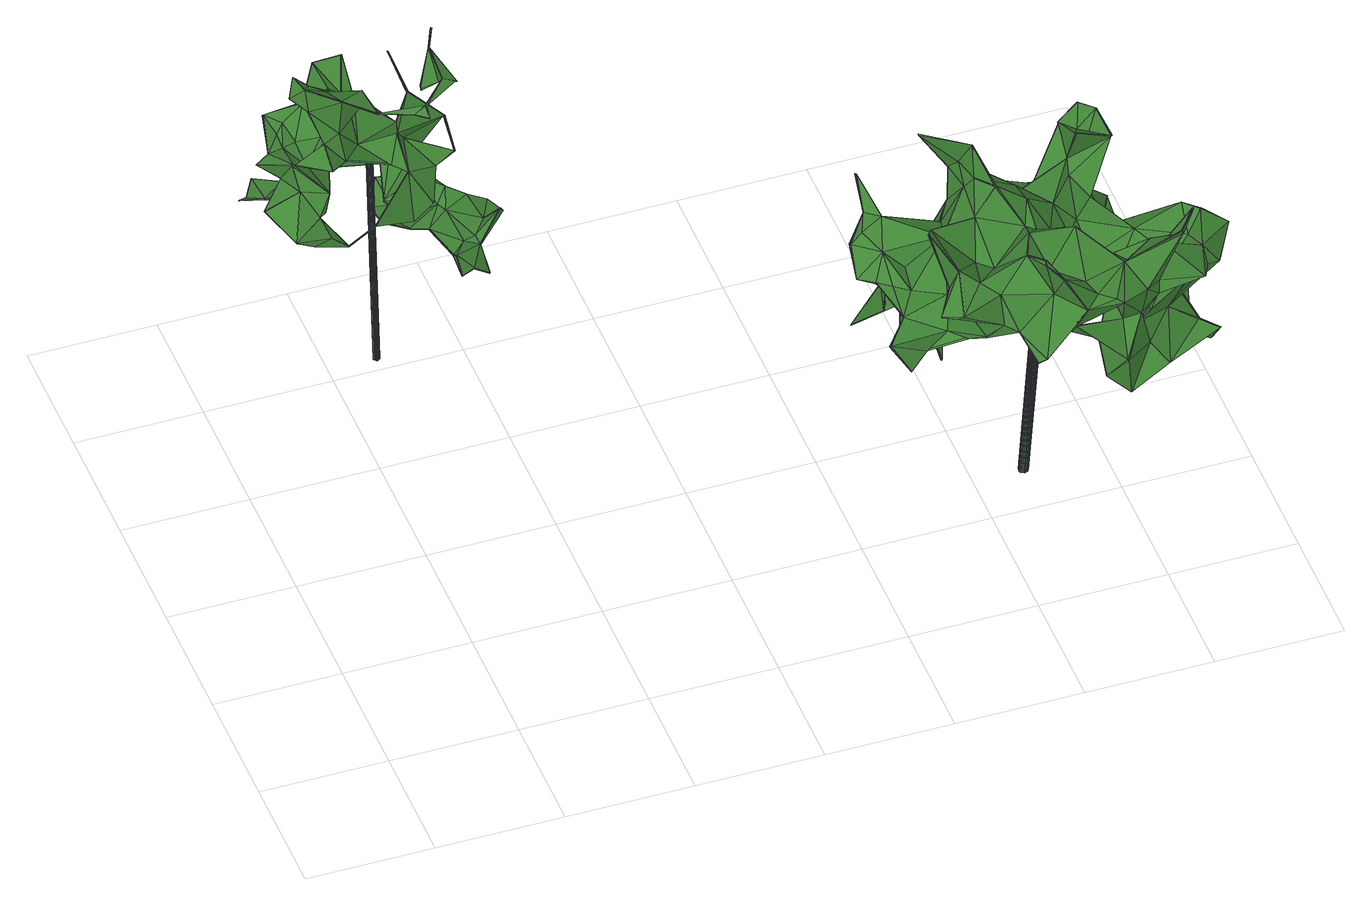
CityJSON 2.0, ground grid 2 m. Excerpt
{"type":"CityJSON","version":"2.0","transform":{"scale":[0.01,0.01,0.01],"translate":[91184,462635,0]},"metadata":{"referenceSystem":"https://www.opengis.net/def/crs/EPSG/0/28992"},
"CityObjects":{
"tree1":{"type":"SolitaryVegetationObject","attributes":{"gtid":93,"crown_width_m":3.26,"crown_median_z":4.21,"trunk_H_m":4.01,"trunk_DBH_m":0.0968,"trunk_radius_m":0.0484,"trunk_base_height_m":0.2,"original_gtid":"95"},"geometry":[{"type":"Solid","lod":"3","boundaries":[[[[0,1,2]],[[3,4,5]],[[6,7,8]],[[9,10,11]],[[12,13,14]],[[15,16,17]],[[18,19,20]],[[21,6,8]],[[22,6,21]],[[23,24,25]],[[26,27,28]],[[29,30,31]],[[32,33,15]],[[15,34,32]],[[28,35,26]],[[36,37,38]],[[39,40,7]],[[41,42,43]],[[44,45,46]],[[1,38,37]],[[47,48,49]],[[50,51,52]],[[53,0,54]],[[55,36,56]],[[57,58,59]],[[34,60,61]],[[62,63,64]],[[65,66,67]],[[68,69,70]],[[71,72,73]],[[74,68,56]],[[50,44,75]],[[76,77,78]],[[77,76,79]],[[80,81,82]],[[83,84,85]],[[86,87,88]],[[89,90,91]],[[92,93,94]],[[74,95,0]],[[1,0,95]],[[96,23,97]],[[85,23,96]],[[96,97,98]],[[56,70,69]],[[99,100,46]],[[37,36,13]],[[101,72,71]],[[102,103,104]],[[50,75,29]],[[72,68,73]],[[105,106,107]],[[107,108,105]],[[109,68,110]],[[1,95,38]],[[45,111,46]],[[92,99,46]],[[94,100,99]],[[94,99,92]],[[108,107,112]],[[16,113,17]],[[114,115,116]],[[112,107,106]],[[117,118,119]],[[13,12,37]],[[0,120,54]],[[121,58,122]],[[79,54,120]],[[123,22,21]],[[29,124,125]],[[32,126,33]],[[75,127,128]],[[78,77,129]],[[44,130,131]],[[18,20,10]],[[2,37,12]],[[2,1,37]],[[71,132,101]],[[133,132,71]],[[129,36,55]],[[134,135,136]],[[137,19,138]],[[139,42,49]],[[140,141,66]],[[23,142,97]],[[125,51,143]],[[74,0,133]],[[125,143,29]],[[24,23,144]],[[62,145,146]],[[147,145,62]],[[80,148,81]],[[149,109,110]],[[16,15,33]],[[150,151,152]],[[153,154,40]],[[74,133,71]],[[155,156,157]],[[158,156,155]],[[159,11,85]],[[96,159,85]],[[160,132,53]],[[134,149,135]],[[125,35,28]],[[129,14,13]],[[44,46,75]],[[161,162,163]],[[49,164,165]],[[96,166,142]],[[129,13,36]],[[167,33,168]],[[64,63,153]],[[119,169,32]],[[170,21,29]],[[87,86,171]],[[125,27,51]],[[134,160,172]],[[146,63,62]],[[12,14,173]],[[30,174,31]],[[118,169,119]],[[102,25,24]],[[166,98,97]],[[114,43,175]],[[114,116,43]],[[102,176,103]],[[126,168,33]],[[177,136,135]],[[16,33,113]],[[113,33,167]],[[101,135,149]],[[51,29,143]],[[157,156,116]],[[178,138,19]],[[88,179,86]],[[28,27,125]],[[149,180,181]],[[51,182,52]],[[165,182,51]],[[163,162,183]],[[168,34,184]],[[60,34,168]],[[104,25,102]],[[159,185,186]],[[87,171,138]],[[178,19,18]],[[187,172,53]],[[138,171,137]],[[73,74,71]],[[85,84,48]],[[85,48,47]],[[114,175,3]],[[188,89,39]],[[189,190,18]],[[191,192,94]],[[100,94,192]],[[26,139,27]],[[172,160,53]],[[161,193,121]],[[65,193,161]],[[194,195,170]],[[141,140,196]],[[60,168,126]],[[197,181,180]],[[31,170,29]],[[100,127,46]],[[194,170,196]],[[171,86,179]],[[57,59,45]],[[4,150,152]],[[153,147,154]],[[34,198,184]],[[124,21,8]],[[124,29,21]],[[79,120,173]],[[73,68,74]],[[196,199,141]],[[199,67,141]],[[200,168,201]],[[147,62,202]],[[203,182,189]],[[8,7,151]],[[187,78,69]],[[112,204,108]],[[40,39,205]],[[151,154,152]],[[180,204,197]],[[192,206,100]],[[55,78,129]],[[69,78,55]],[[178,182,87]],[[178,137,83]],[[8,151,124]],[[203,189,207]],[[49,208,158]],[[133,53,132]],[[50,130,44]],[[29,51,50]],[[209,130,50]],[[102,131,176]],[[83,85,210]],[[144,23,91]],[[11,210,85]],[[117,211,118]],[[48,164,49]],[[195,212,123]],[[166,163,98]],[[183,98,163]],[[146,145,63]],[[84,213,164]],[[201,214,200]],[[201,184,214]],[[215,216,106]],[[142,23,104]],[[186,103,176]],[[217,155,157]],[[115,155,217]],[[114,155,115]],[[5,4,152]],[[115,157,116]],[[96,183,166]],[[218,40,47]],[[47,49,218]],[[121,122,162]],[[179,88,213]],[[88,87,213]],[[14,129,77]],[[14,77,173]],[[195,194,212]],[[90,102,144]],[[89,102,90]],[[79,76,54]],[[149,181,109]],[[141,67,66]],[[97,142,166]],[[171,179,213]],[[46,127,75]],[[218,202,64]],[[66,219,140]],[[184,200,214]],[[4,3,175]],[[96,142,159]],[[114,3,155]],[[26,35,42]],[[42,35,151]],[[115,217,117]],[[157,117,217]],[[92,220,93]],[[213,84,137]],[[137,84,83]],[[220,45,59]],[[138,178,87]],[[92,46,111]],[[220,92,111]],[[117,221,211]],[[112,106,216]],[[216,204,112]],[[197,204,216]],[[55,56,69]],[[11,186,9]],[[79,173,77]],[[108,204,180]],[[2,120,0]],[[18,10,189]],[[9,189,10]],[[195,21,170]],[[174,128,222]],[[130,207,223]],[[69,68,109]],[[69,109,216]],[[208,42,41]],[[208,41,224]],[[224,41,116]],[[51,139,165]],[[139,49,165]],[[116,41,43]],[[165,164,182]],[[153,63,147]],[[9,186,176]],[[54,76,187]],[[50,52,209]],[[115,117,119]],[[56,95,74]],[[76,78,187]],[[184,198,200]],[[168,184,201]],[[134,108,180]],[[225,58,57]],[[220,111,45]],[[40,154,7]],[[121,193,58]],[[48,84,164]],[[159,186,11]],[[40,218,153]],[[161,58,65]],[[161,163,58]],[[65,226,193]],[[182,213,87]],[[96,98,183]],[[39,7,227]],[[176,131,228]],[[154,229,152]],[[121,162,161]],[[139,51,27]],[[44,57,45]],[[59,58,193]],[[199,31,174]],[[170,31,199]],[[137,171,213]],[[216,109,197]],[[43,150,175]],[[59,93,220]],[[59,206,93]],[[59,230,206]],[[64,153,218]],[[5,152,229]],[[151,150,43]],[[151,43,42]],[[128,174,30]],[[195,123,21]],[[29,128,30]],[[75,128,29]],[[101,177,135]],[[231,72,101]],[[65,58,219]],[[170,199,196]],[[83,210,190]],[[227,22,123]],[[83,190,189]],[[4,175,150]],[[196,212,194]],[[140,212,196]],[[222,67,199]],[[222,199,174]],[[137,190,20]],[[178,18,190]],[[178,190,137]],[[140,227,212]],[[123,212,227]],[[105,215,106]],[[105,172,215]],[[216,215,69]],[[187,69,215]],[[62,64,202]],[[231,68,72]],[[231,110,68]],[[140,219,227]],[[109,181,197]],[[134,136,160]],[[134,105,108]],[[38,232,36]],[[56,36,232]],[[134,172,105]],[[205,47,40]],[[223,207,189]],[[42,139,26]],[[147,158,229]],[[229,154,147]],[[5,229,3]],[[3,229,155]],[[155,229,158]],[[22,227,6]],[[56,68,70]],[[188,39,227]],[[187,215,172]],[[81,148,82]],[[82,148,80]],[[173,120,12]],[[133,0,53]],[[192,233,206]],[[20,190,210]],[[128,67,222]],[[230,67,128]],[[65,67,226]],[[193,226,67]],[[59,193,67]],[[230,59,67]],[[166,58,163]],[[192,191,233]],[[136,177,132]],[[101,132,177]],[[160,136,132]],[[151,7,154]],[[6,227,7]],[[58,166,122]],[[119,61,234]],[[203,52,182]],[[115,221,157]],[[221,117,157]],[[119,234,221]],[[211,221,234]],[[221,115,119]],[[122,166,162]],[[158,218,49]],[[90,144,91]],[[206,235,93]],[[228,223,189]],[[206,233,235]],[[131,102,89]],[[188,131,89]],[[188,44,131]],[[188,57,44]],[[225,57,188]],[[94,93,235]],[[233,191,235]],[[94,235,191]],[[147,218,158]],[[47,23,85]],[[124,35,125]],[[228,130,223]],[[12,120,2]],[[189,9,228]],[[176,228,9]],[[54,187,53]],[[39,91,205]],[[89,91,39]],[[210,11,10]],[[210,10,20]],[[102,24,144]],[[182,164,213]],[[128,127,230]],[[206,127,100]],[[206,230,127]],[[42,208,49]],[[198,167,200]],[[167,168,200]],[[34,15,167]],[[34,167,198]],[[126,61,60]],[[17,113,15]],[[167,15,113]],[[186,185,103]],[[34,61,32]],[[116,156,224]],[[208,224,156]],[[208,156,158]],[[63,145,147]],[[38,95,232]],[[205,91,47]],[[23,47,91]],[[56,232,95]],[[228,131,130]],[[180,149,134]],[[124,151,35]],[[178,189,182]],[[178,83,189]],[[20,19,137]],[[32,61,119]],[[126,32,169]],[[118,211,169]],[[126,169,61]],[[61,169,234]],[[211,234,169]],[[142,185,159]],[[104,103,185]],[[104,185,142]],[[147,202,218]],[[104,23,25]],[[209,207,130]],[[209,203,207]],[[183,162,166]],[[209,52,203]],[[110,231,149]],[[149,231,101]],[[225,219,58]],[[188,227,219]],[[188,219,225]],[[65,219,66]],[[236,237,238]],[[236,238,239]],[[239,238,240]],[[239,240,241]],[[238,237,242]],[[238,242,240]],[[240,242,243]],[[240,243,241]],[[242,237,244]],[[242,244,243]],[[243,244,245]],[[243,245,241]],[[244,237,246]],[[244,246,245]],[[245,246,247]],[[245,247,241]],[[246,237,248]],[[246,248,247]],[[247,248,249]],[[247,249,241]],[[248,237,250]],[[248,250,249]],[[249,250,251]],[[249,251,241]],[[250,237,252]],[[250,252,251]],[[251,252,253]],[[251,253,241]],[[252,237,254]],[[252,254,253]],[[253,254,255]],[[253,255,241]],[[254,237,256]],[[254,256,255]],[[255,256,257]],[[255,257,241]],[[256,237,258]],[[256,258,257]],[[257,258,259]],[[257,259,241]],[[258,237,260]],[[258,260,259]],[[259,260,261]],[[259,261,241]],[[260,237,262]],[[260,262,261]],[[261,262,263]],[[261,263,241]],[[262,237,264]],[[262,264,263]],[[263,264,265]],[[263,265,241]],[[264,237,266]],[[264,266,265]],[[265,266,267]],[[265,267,241]],[[266,237,268]],[[266,268,267]],[[267,268,269]],[[267,269,241]],[[268,237,270]],[[268,270,269]],[[269,270,271]],[[269,271,241]],[[270,237,272]],[[270,272,271]],[[271,272,273]],[[271,273,241]],[[272,237,274]],[[272,274,273]],[[273,274,275]],[[273,275,241]],[[274,237,276]],[[274,276,275]],[[275,276,277]],[[275,277,241]],[[276,237,278]],[[276,278,277]],[[277,278,279]],[[277,279,241]],[[278,237,280]],[[278,280,279]],[[279,280,281]],[[279,281,241]],[[280,237,282]],[[280,282,281]],[[281,282,283]],[[281,283,241]],[[282,237,284]],[[282,284,283]],[[283,284,285]],[[283,285,241]],[[284,237,236]],[[284,236,285]],[[285,236,239]],[[285,239,241]]]]}]},
"tree2":{"type":"SolitaryVegetationObject","attributes":{"gtid":92,"crown_width_m":4.8,"crown_median_z":4.35,"trunk_H_m":4.06,"trunk_DBH_m":0.15,"trunk_radius_m":0.0748,"trunk_base_height_m":0.29,"original_gtid":"94"},"geometry":[{"type":"Solid","lod":"3","boundaries":[[[[286,287,288]],[[289,287,286]],[[290,291,292]],[[293,294,295]],[[296,297,298]],[[298,299,296]],[[290,300,291]],[[301,302,303]],[[304,303,302]],[[305,306,307]],[[308,309,310]],[[311,312,308]],[[313,314,315]],[[292,316,317]],[[318,319,320]],[[321,322,323]],[[324,325,326]],[[327,306,305]],[[328,329,330]],[[331,332,333]],[[334,335,336]],[[337,338,339]],[[340,332,341]],[[328,342,329]],[[309,343,344]],[[345,346,347]],[[317,316,348]],[[349,350,351]],[[352,353,354]],[[355,356,357]],[[358,359,360]],[[361,362,363]],[[341,364,340]],[[332,340,314]],[[332,314,333]],[[365,366,318]],[[367,366,365]],[[368,369,370]],[[337,371,306]],[[315,372,313]],[[373,296,299]],[[333,314,313]],[[293,374,375]],[[376,377,378]],[[304,379,380]],[[381,380,379]],[[322,382,323]],[[330,383,328]],[[384,385,386]],[[387,388,389]],[[390,391,363]],[[392,393,394]],[[395,344,396]],[[397,398,399]],[[350,400,401]],[[292,402,403]],[[404,319,405]],[[406,407,408]],[[409,410,411]],[[292,403,290]],[[317,402,292]],[[412,413,414]],[[415,416,417]],[[346,345,320]],[[400,418,419]],[[420,412,421]],[[422,423,424]],[[409,425,426]],[[427,425,409]],[[325,428,326]],[[320,365,318]],[[365,298,429]],[[429,430,365]],[[422,360,359]],[[422,359,431]],[[365,432,298]],[[433,325,434]],[[435,324,381]],[[435,381,434]],[[436,437,438]],[[439,440,441]],[[305,362,327]],[[442,443,444]],[[367,409,445]],[[367,430,288]],[[446,447,448]],[[428,449,448]],[[450,428,448]],[[451,343,309]],[[452,372,315]],[[337,306,327]],[[342,328,453]],[[454,383,455]],[[454,455,384]],[[398,456,457]],[[416,415,458]],[[439,313,372]],[[459,391,390]],[[459,431,391]],[[382,460,406]],[[459,461,403]],[[367,445,366]],[[462,463,464]],[[353,428,354]],[[465,466,426]],[[467,465,426]],[[345,432,320]],[[466,465,468]],[[423,295,469]],[[470,360,424]],[[451,418,471]],[[331,341,332]],[[447,472,428]],[[473,474,378]],[[475,360,470]],[[398,397,456]],[[370,473,378]],[[381,379,476]],[[477,356,388]],[[394,393,478]],[[364,470,479]],[[459,402,431]],[[480,481,482]],[[333,313,439]],[[356,355,388]],[[428,352,326]],[[379,304,286]],[[289,286,304]],[[384,483,385]],[[484,385,483]],[[305,307,363]],[[394,485,392]],[[415,486,454]],[[406,487,382]],[[488,461,334]],[[301,303,489]],[[446,393,392]],[[490,491,417]],[[310,492,493]],[[327,361,337]],[[445,494,495]],[[335,494,445]],[[496,295,423]],[[457,399,398]],[[297,497,498]],[[321,499,322]],[[352,324,326]],[[500,501,413]],[[502,373,498]],[[503,504,505]],[[319,503,505]],[[431,359,506]],[[507,508,288]],[[360,422,424]],[[509,421,510]],[[391,431,511]],[[361,391,511]],[[335,306,494]],[[498,497,502]],[[286,498,373]],[[329,512,330]],[[364,513,340]],[[514,491,490]],[[443,493,515]],[[443,515,491]],[[496,516,293]],[[443,442,493]],[[366,445,495]],[[339,338,517]],[[309,344,395]],[[337,361,338]],[[429,518,430]],[[454,453,328]],[[486,453,454]],[[370,378,368]],[[519,344,520]],[[344,343,520]],[[521,312,311]],[[338,361,511]],[[327,362,361]],[[367,471,409]],[[297,518,429]],[[363,362,305]],[[522,523,501]],[[524,360,475]],[[427,467,425]],[[319,505,519]],[[525,519,505]],[[457,456,490]],[[526,527,528]],[[347,288,508]],[[529,530,437]],[[300,375,531]],[[532,300,531]],[[430,518,288]],[[323,533,321]],[[360,534,358]],[[525,535,396]],[[400,419,401]],[[522,491,441]],[[354,472,536]],[[500,413,537]],[[316,531,348]],[[538,539,540]],[[433,487,325]],[[396,535,395]],[[300,316,291]],[[514,311,541]],[[542,426,466]],[[496,423,422]],[[502,296,373]],[[483,438,484]],[[361,363,391]],[[387,389,543]],[[505,309,535]],[[415,413,486]],[[445,336,335]],[[544,545,546]],[[416,457,417]],[[517,504,339]],[[505,310,309]],[[321,533,433]],[[382,533,323]],[[352,428,353]],[[454,458,415]],[[416,458,547]],[[548,544,546]],[[510,421,412]],[[412,549,510]],[[416,550,551]],[[367,365,430]],[[537,413,415]],[[456,393,449]],[[457,416,399]],[[471,288,319]],[[288,552,319]],[[553,528,452]],[[408,487,406]],[[340,513,314]],[[426,425,467]],[[347,508,345]],[[299,507,373]],[[311,514,554]],[[555,556,484]],[[462,557,463]],[[382,487,533]],[[433,533,487]],[[433,499,321]],[[395,535,309]],[[515,557,462]],[[515,493,557]],[[439,464,333]],[[448,447,450]],[[462,441,515]],[[464,441,462]],[[377,558,378]],[[559,560,561]],[[295,562,469]],[[315,314,553]],[[315,553,452]],[[440,372,528]],[[440,528,563]],[[302,301,564]],[[565,289,566]],[[565,566,302]],[[567,324,565]],[[568,522,441]],[[569,438,437]],[[352,354,536]],[[481,570,571]],[[387,477,388]],[[572,513,477]],[[572,314,513]],[[364,341,573]],[[475,573,341]],[[356,477,479]],[[364,479,477]],[[292,291,316]],[[511,431,506]],[[428,472,354]],[[446,472,447]],[[536,472,446]],[[512,329,342]],[[512,421,355]],[[352,369,324]],[[319,552,320]],[[288,471,367]],[[401,419,418]],[[352,536,574]],[[557,524,331]],[[569,424,555]],[[569,555,484]],[[454,539,547]],[[424,575,470]],[[298,508,299]],[[432,508,298]],[[488,559,294]],[[428,450,447]],[[479,357,356]],[[489,564,301]],[[489,303,564]],[[408,428,487]],[[479,470,357]],[[521,554,576]],[[311,554,521]],[[349,351,499]],[[499,433,349]],[[558,377,376]],[[388,509,543]],[[421,509,355]],[[561,482,295]],[[561,294,559]],[[296,502,577]],[[502,497,577]],[[521,350,401]],[[381,578,434]],[[331,475,341]],[[534,579,492]],[[424,530,575]],[[475,470,573]],[[484,556,385]],[[543,553,572]],[[484,438,569]],[[324,567,381]],[[494,306,371]],[[331,463,557]],[[351,521,460]],[[351,460,382]],[[417,457,490]],[[580,581,538]],[[580,538,540]],[[523,522,582]],[[568,582,522]],[[523,582,563]],[[527,523,563]],[[575,355,357]],[[388,355,509]],[[534,492,517]],[[286,373,507]],[[286,507,350]],[[420,512,453]],[[553,543,526]],[[342,453,512]],[[396,344,525]],[[477,513,364]],[[555,469,556]],[[363,583,390]],[[439,441,464]],[[331,333,464]],[[378,558,468]],[[350,349,584]],[[324,467,565]],[[465,467,324]],[[299,508,507]],[[557,360,524]],[[338,534,517]],[[372,440,439]],[[567,585,381]],[[303,585,567]],[[376,466,558]],[[542,466,376]],[[287,289,409]],[[543,572,387]],[[537,444,491]],[[408,449,428]],[[348,586,317]],[[407,449,408]],[[399,416,478]],[[394,581,580]],[[538,581,548]],[[392,536,446]],[[515,441,491]],[[322,499,351]],[[406,576,407]],[[521,576,406]],[[388,543,389]],[[541,311,442]],[[587,588,411]],[[350,288,400]],[[482,474,473]],[[561,474,482]],[[401,418,451]],[[287,400,288]],[[540,481,580]],[[540,570,481]],[[480,580,481]],[[567,564,303]],[[501,500,522]],[[454,570,540]],[[454,540,539]],[[503,371,589]],[[519,525,344]],[[423,469,555]],[[423,555,424]],[[401,308,312]],[[403,488,293]],[[403,293,290]],[[293,295,496]],[[542,560,559]],[[286,584,590]],[[476,590,349]],[[433,476,349]],[[407,576,456]],[[446,449,393]],[[507,288,350]],[[470,364,573]],[[442,591,493]],[[311,591,442]],[[368,468,465]],[[355,549,512]],[[517,492,504]],[[505,535,525]],[[505,492,310]],[[565,564,567]],[[302,564,565]],[[543,592,527]],[[510,549,543]],[[414,592,543]],[[549,414,543]],[[523,592,501]],[[527,592,523]],[[287,471,400]],[[481,562,482]],[[570,562,571]],[[481,571,562]],[[494,371,495]],[[295,294,561]],[[488,403,461]],[[556,469,562]],[[459,403,402]],[[409,426,410]],[[456,449,407]],[[286,590,379]],[[293,488,294]],[[448,449,446]],[[399,478,456]],[[397,399,456]],[[393,456,478]],[[381,476,578]],[[402,586,431]],[[437,593,569]],[[491,444,443]],[[429,298,297]],[[296,577,297]],[[432,365,320]],[[297,577,497]],[[592,414,413]],[[501,592,413]],[[537,491,514]],[[514,417,537]],[[454,386,570]],[[402,317,586]],[[514,541,417]],[[303,304,380]],[[552,347,320]],[[320,347,346]],[[547,458,454]],[[427,565,467]],[[375,374,594]],[[521,351,350]],[[477,387,572]],[[322,351,382]],[[572,553,314]],[[401,451,308]],[[488,587,595]],[[559,488,595]],[[290,375,300]],[[293,375,290]],[[334,587,488]],[[303,380,585]],[[521,406,460]],[[306,335,307]],[[595,587,411]],[[595,411,559]],[[464,463,331]],[[335,334,596]],[[335,596,307]],[[583,307,596]],[[583,596,334]],[[409,588,445]],[[401,312,521]],[[324,369,465]],[[465,369,368]],[[574,369,352]],[[509,510,543]],[[557,534,360]],[[409,471,287]],[[506,358,511]],[[338,511,358]],[[338,358,534]],[[452,528,372]],[[563,582,597]],[[568,597,582]],[[563,528,527]],[[456,576,554]],[[456,554,490]],[[490,554,514]],[[435,434,324]],[[512,384,455]],[[512,455,330]],[[574,536,392]],[[451,309,308]],[[544,548,581]],[[544,581,394]],[[363,307,583]],[[414,437,436]],[[378,468,368]],[[432,345,508]],[[428,325,487]],[[575,357,470]],[[324,434,325]],[[549,355,530]],[[336,445,588]],[[336,588,334]],[[560,378,474]],[[560,474,561]],[[304,566,289]],[[422,516,496]],[[319,404,503]],[[495,503,404]],[[334,588,587]],[[588,409,411]],[[506,359,358]],[[355,575,530]],[[310,493,591]],[[350,584,286]],[[512,420,421]],[[569,530,424]],[[505,504,492]],[[400,471,418]],[[343,451,471]],[[544,394,545]],[[394,478,545]],[[570,598,385]],[[386,385,598]],[[386,598,570]],[[370,480,473]],[[414,436,412]],[[512,549,436]],[[512,436,384]],[[412,436,549]],[[369,480,370]],[[493,579,557]],[[442,444,541]],[[529,437,414]],[[420,453,486]],[[392,485,574]],[[412,420,486]],[[473,480,482]],[[542,376,560]],[[378,560,376]],[[491,522,500]],[[491,500,417]],[[476,379,590]],[[381,585,380]],[[541,599,417]],[[466,468,558]],[[289,565,427]],[[590,584,349]],[[529,549,530]],[[529,414,549]],[[563,597,440]],[[441,440,597]],[[310,600,311]],[[591,311,600]],[[591,600,310]],[[311,308,310]],[[289,427,409]],[[537,417,500]],[[495,405,366]],[[318,366,405]],[[318,405,319]],[[384,386,454]],[[486,413,412]],[[580,485,394]],[[574,485,369]],[[369,485,480]],[[580,480,485]],[[374,293,516]],[[586,348,516]],[[586,516,431]],[[422,431,516]],[[404,405,495]],[[436,438,483]],[[436,483,384]],[[504,589,339]],[[503,589,504]],[[553,526,528]],[[441,597,568]],[[526,543,527]],[[537,599,444]],[[286,288,601]],[[415,417,599]],[[415,599,537]],[[541,444,599]],[[471,520,343]],[[471,319,520]],[[519,520,319]],[[347,552,288]],[[557,579,534]],[[492,579,493]],[[524,475,331]],[[559,410,542]],[[542,410,426]],[[411,410,559]],[[302,566,304]],[[532,316,300]],[[383,330,455]],[[328,383,454]],[[539,602,547]],[[416,547,602]],[[416,602,550]],[[339,603,337]],[[538,602,539]],[[371,337,603]],[[589,371,603]],[[589,603,339]],[[548,546,602]],[[550,602,546]],[[548,602,538]],[[569,593,530]],[[437,530,593]],[[286,601,498]],[[297,498,601]],[[518,601,288]],[[518,297,601]],[[495,371,503]],[[545,478,551]],[[416,551,478]],[[459,583,461]],[[390,583,459]],[[434,578,433]],[[461,583,334]],[[482,562,295]],[[385,556,562]],[[385,562,570]],[[546,545,551]],[[546,551,550]],[[433,578,476]],[[516,348,531]],[[594,531,375]],[[516,531,374]],[[594,374,531]],[[532,531,316]],[[604,605,606]],[[604,606,607]],[[607,606,608]],[[607,608,609]],[[606,605,610]],[[606,610,608]],[[608,610,611]],[[608,611,609]],[[610,605,612]],[[610,612,611]],[[611,612,613]],[[611,613,609]],[[612,605,614]],[[612,614,613]],[[613,614,615]],[[613,615,609]],[[614,605,616]],[[614,616,615]],[[615,616,617]],[[615,617,609]],[[616,605,618]],[[616,618,617]],[[617,618,619]],[[617,619,609]],[[618,605,620]],[[618,620,619]],[[619,620,621]],[[619,621,609]],[[620,605,622]],[[620,622,621]],[[621,622,623]],[[621,623,609]],[[622,605,624]],[[622,624,623]],[[623,624,625]],[[623,625,609]],[[624,605,626]],[[624,626,625]],[[625,626,627]],[[625,627,609]],[[626,605,628]],[[626,628,627]],[[627,628,629]],[[627,629,609]],[[628,605,630]],[[628,630,629]],[[629,630,631]],[[629,631,609]],[[630,605,632]],[[630,632,631]],[[631,632,633]],[[631,633,609]],[[632,605,634]],[[632,634,633]],[[633,634,635]],[[633,635,609]],[[634,605,636]],[[634,636,635]],[[635,636,637]],[[635,637,609]],[[636,605,638]],[[636,638,637]],[[637,638,639]],[[637,639,609]],[[638,605,640]],[[638,640,639]],[[639,640,641]],[[639,641,609]],[[640,605,642]],[[640,642,641]],[[641,642,643]],[[641,643,609]],[[642,605,644]],[[642,644,643]],[[643,644,645]],[[643,645,609]],[[644,605,646]],[[644,646,645]],[[645,646,647]],[[645,647,609]],[[646,605,648]],[[646,648,647]],[[647,648,649]],[[647,649,609]],[[648,605,650]],[[648,650,649]],[[649,650,651]],[[649,651,609]],[[650,605,652]],[[650,652,651]],[[651,652,653]],[[651,653,609]],[[652,605,604]],[[652,604,653]],[[653,604,607]],[[653,607,609]]]]}]}
},
"vertices":[
[388,844,307],[374,915,285],[349,884,310],[160,813,589],[155,851,584],[138,818,575],[222,877,431],[246,839,449],[227,901,498],[335,747,373],[348,775,417],[335,745,373],[305,917,287],[287,886,258],[287,886,260],[341,786,642],[359,823,643],[358,824,643],[384,793,421],[384,836,454],[384,791,422],[196,922,461],[209,880,426],[298,752,441],[347,775,418],[334,746,374],[244,888,568],[244,889,567],[244,890,569],[196,924,461],[161,914,440],[136,929,449],[339,720,638],[342,786,641],[341,742,611],[243,889,568],[313,873,267],[319,927,274],[374,915,283],[247,838,448],[235,794,475],[223,808,562],[235,862,519],[196,821,569],[214,858,383],[189,833,328],[158,904,333],[277,766,448],[290,780,494],[235,794,477],[223,878,430],[253,890,497],[247,840,449],[377,811,291],[370,827,292],[312,833,266],[370,827,290],[191,808,345],[170,774,370],[142,837,368],[362,721,624],[339,720,636],[167,711,515],[124,750,506],[167,712,514],[149,800,405],[143,819,442],[134,844,399],[402,799,272],[342,786,284],[377,811,289],[442,815,290],[450,796,283],[442,814,289],[416,830,293],[209,882,425],[317,796,286],[291,842,267],[316,795,285],[312,833,268],[235,614,639],[234,614,638],[236,614,638],[312,814,450],[292,780,494],[298,750,442],[319,902,542],[335,862,490],[319,900,542],[286,838,386],[301,841,397],[277,767,447],[130,905,313],[124,884,326],[102,903,319],[388,844,305],[235,713,386],[235,714,387],[186,695,378],[123,939,319],[123,940,320],[448,763,310],[273,788,361],[273,787,359],[302,739,355],[353,694,309],[352,694,308],[351,666,294],[376,683,287],[377,734,294],[398,740,294],[161,859,336],[351,667,292],[357,823,642],[199,761,600],[241,723,596],[238,785,589],[283,680,617],[301,667,617],[299,681,630],[348,884,309],[125,746,357],[148,733,355],[172,887,422],[210,921,536],[211,922,536],[361,721,626],[158,903,335],[172,888,421],[291,842,265],[306,881,395],[286,839,385],[419,767,300],[416,830,295],[398,723,293],[436,742,335],[435,742,336],[383,835,454],[383,837,454],[253,861,505],[144,820,443],[101,857,424],[235,715,386],[228,902,498],[323,829,388],[124,751,507],[123,750,507],[170,756,529],[235,615,638],[399,723,291],[177,842,568],[233,862,518],[177,842,566],[200,748,494],[201,802,493],[199,760,599],[244,786,566],[241,723,594],[200,775,525],[302,738,354],[397,740,296],[124,746,358],[147,732,356],[163,705,391],[309,836,463],[253,861,503],[186,696,377],[341,786,640],[347,758,605],[301,681,629],[137,928,450],[337,862,492],[377,734,296],[313,873,269],[148,901,432],[161,814,590],[274,789,360],[437,742,336],[382,836,453],[320,901,542],[404,695,259],[403,696,259],[309,837,462],[186,694,377],[321,760,586],[301,739,354],[302,740,354],[342,786,286],[214,858,385],[324,830,388],[383,792,422],[85,886,334],[102,903,321],[96,805,378],[148,900,434],[161,912,441],[123,867,430],[403,695,258],[321,762,587],[123,867,428],[332,796,562],[332,795,562],[168,712,515],[300,842,397],[375,683,286],[276,767,448],[124,884,328],[307,881,396],[223,808,560],[286,839,387],[348,774,418],[301,667,615],[149,876,426],[335,861,492],[332,795,561],[356,719,289],[355,719,287],[240,723,595],[201,747,494],[192,794,394],[160,858,336],[284,680,616],[149,876,424],[308,881,395],[245,788,566],[192,793,393],[95,805,379],[173,842,414],[323,830,387],[164,809,549],[142,838,369],[420,767,298],[349,884,308],[86,886,335],[300,681,628],[86,885,334],[280,825,20],[275,825,20],[280,826,20],[265,816,421],[265,817,421],[261,816,421],[279,828,20],[265,818,421],[278,829,20],[264,819,421],[277,829,20],[263,820,421],[276,830,20],[262,820,421],[275,830,20],[261,821,421],[274,830,20],[259,820,421],[272,829,20],[258,820,421],[271,828,20],[257,819,421],[271,827,20],[257,818,420],[270,826,20],[256,817,420],[270,825,20],[256,816,420],[270,824,20],[256,814,420],[271,823,20],[257,813,420],[272,822,20],[257,812,420],[273,821,20],[258,811,420],[274,820,20],[260,811,420],[275,820,20],[261,811,420],[276,820,20],[262,811,421],[277,821,20],[263,811,421],[279,822,20],[264,812,421],[279,823,20],[265,813,421],[280,824,20],[265,815,421],
[893,357,390],[980,390,414],[947,368,328],[910,374,426],[1185,435,538],[1223,456,547],[1223,458,546],[1180,382,514],[1096,345,510],[1135,314,497],[851,386,285],[906,420,320],[931,407,309],[910,361,334],[1208,417,533],[861,401,564],[863,369,518],[861,367,518],[837,359,470],[1184,521,349],[1117,493,382],[1117,495,384],[1042,299,468],[1046,298,362],[1138,307,437],[1074,217,452],[1049,232,474],[1322,233,267],[1328,270,285],[1335,189,282],[1245,439,544],[1246,440,543],[1023,430,285],[1032,382,304],[975,346,259],[837,184,418],[862,211,376],[861,158,384],[959,297,501],[941,228,452],[963,220,496],[1184,520,348],[1264,117,572],[1289,141,589],[1288,142,590],[1288,315,334],[1313,307,332],[1327,271,284],[1110,428,424],[1094,459,389],[1085,449,388],[1178,470,373],[1226,414,399],[1174,432,408],[1336,304,346],[1321,328,383],[1268,127,557],[1034,303,359],[1034,301,358],[955,296,262],[956,294,262],[957,295,263],[1247,375,544],[882,265,429],[938,308,388],[912,216,402],[921,243,571],[909,221,584],[911,221,583],[1319,186,469],[1378,238,453],[1347,272,459],[1249,402,400],[1222,342,425],[1235,321,425],[1179,471,374],[1185,520,350],[1178,472,375],[1340,318,377],[995,437,281],[1014,445,327],[1013,444,327],[1016,323,575],[1000,275,544],[1034,282,588],[1116,444,396],[1333,189,281],[885,341,340],[1182,345,594],[1180,346,593],[960,407,607],[960,406,608],[1021,345,620],[835,321,434],[838,357,471],[877,327,470],[898,195,382],[1263,119,572],[1235,175,518],[1151,199,476],[1204,150,498],[1297,249,413],[1349,197,421],[1290,224,420],[1174,433,410],[1203,434,411],[962,144,539],[988,130,520],[1033,142,573],[1058,221,373],[1058,219,372],[1018,50,446],[1019,50,445],[1030,43,455],[981,389,414],[988,290,450],[1199,421,529],[1185,434,536],[1076,409,398],[1015,443,327],[956,177,404],[975,154,419],[975,155,421],[988,421,415],[998,381,489],[1033,375,415],[1230,124,455],[1203,123,426],[1204,148,384],[1160,75,499],[1101,68,508],[1096,104,448],[1032,374,413],[976,361,461],[1235,137,468],[1307,139,453],[1202,342,466],[1167,306,463],[1245,273,450],[975,363,463],[996,383,490],[948,363,443],[929,186,504],[931,409,309],[931,409,311],[1212,384,446],[974,346,260],[873,225,430],[899,267,439],[906,313,444],[1235,139,468],[1190,208,432],[1189,208,433],[1313,226,268],[1312,198,294],[1232,217,309],[1150,210,466],[1188,208,431],[1177,184,453],[1014,466,385],[921,99,523],[893,117,516],[912,104,517],[991,120,468],[894,117,515],[1056,359,397],[1340,164,321],[1267,126,558],[1178,126,530],[1266,127,558],[1010,109,458],[1057,78,446],[1149,77,508],[1164,401,451],[932,199,407],[1138,408,458],[1226,257,351],[1248,284,353],[1262,251,312],[1008,345,543],[1005,405,532],[974,349,481],[1011,377,564],[1144,274,470],[1323,290,464],[1011,393,316],[934,159,557],[1036,283,588],[1018,323,575],[1320,326,383],[857,301,438],[1345,236,427],[1060,101,525],[1349,274,458],[1069,251,527],[1084,243,523],[1084,286,547],[1179,185,454],[1152,211,468],[1004,202,506],[1204,101,490],[931,198,409],[1125,376,487],[860,400,566],[1077,119,436],[1147,152,368],[1140,308,436],[1171,253,433],[1094,458,387],[1086,449,386],[1177,366,495],[850,386,286],[884,343,340],[861,212,378],[1165,76,386],[1166,74,386],[849,386,284],[1094,396,403],[1112,374,416],[1047,299,361],[1250,404,401],[912,338,350],[946,368,326],[1327,187,429],[1294,166,432],[1227,416,400],[1250,162,517],[1336,302,346],[1079,120,437],[1227,256,353],[1245,374,544],[1196,357,435],[907,419,321],[1034,302,357],[1033,302,358],[984,224,408],[1146,114,327],[1180,102,296],[1249,284,355],[1080,243,348],[1315,192,321],[1245,117,321],[1338,164,321],[1245,201,354],[1288,224,422],[1246,375,545],[1223,408,531],[839,184,418],[1221,342,423],[1080,243,350],[935,159,558],[1177,131,416],[1065,134,543],[1110,105,531],[1122,184,567],[1121,178,488],[1006,407,532],[1269,195,357],[1043,89,605],[1041,80,602],[1042,79,604],[1123,86,518],[1044,89,606],[1293,168,433],[1063,62,584],[1062,63,583],[975,346,261],[1316,194,322],[1043,188,479],[1172,253,434],[1139,239,470],[1222,298,368],[960,405,606],[1050,379,517],[1013,377,564],[1084,334,531],[1111,258,501],[1245,118,320],[862,400,565],[884,354,515],[859,362,486],[884,352,516],[1230,156,334],[1212,238,427],[1129,185,544],[1099,235,507],[1296,274,349],[1321,327,384],[981,220,509],[1319,249,437],[976,155,420],[850,387,285],[878,284,439],[1218,276,425],[1050,181,579],[1035,142,574],[1180,104,297],[1147,441,411],[887,298,438],[857,360,486],[1223,409,529],[1100,401,409],[1076,409,400],[1102,401,407],[857,301,436],[1137,239,468],[1221,136,352],[1211,238,425],[1181,346,595],[1088,358,418],[1116,446,398],[1232,156,333],[1152,160,489],[1152,158,488],[1121,286,482],[910,362,336],[1063,64,584],[1147,439,409],[1082,275,29],[1075,275,29],[1082,277,29],[1107,265,434],[1107,267,434],[1099,265,435],[1082,279,29],[1106,269,434],[1080,280,29],[1105,270,434],[1079,281,29],[1103,271,434],[1077,282,29],[1102,272,435],[1075,283,29],[1100,273,435],[1073,282,29],[1098,272,435],[1071,282,29],[1096,272,435],[1070,280,30],[1094,270,435],[1069,279,30],[1093,269,435],[1068,277,30],[1092,267,435],[1068,275,30],[1092,265,435],[1068,273,29],[1092,263,435],[1068,271,29],[1093,261,435],[1069,270,29],[1094,260,435],[1071,269,29],[1096,259,435],[1073,268,29],[1097,258,434],[1075,267,29],[1099,258,434],[1077,268,29],[1101,258,434],[1079,268,29],[1103,258,434],[1080,270,29],[1105,260,434],[1081,271,29],[1106,261,434],[1082,273,29],[1107,263,434]
]}
